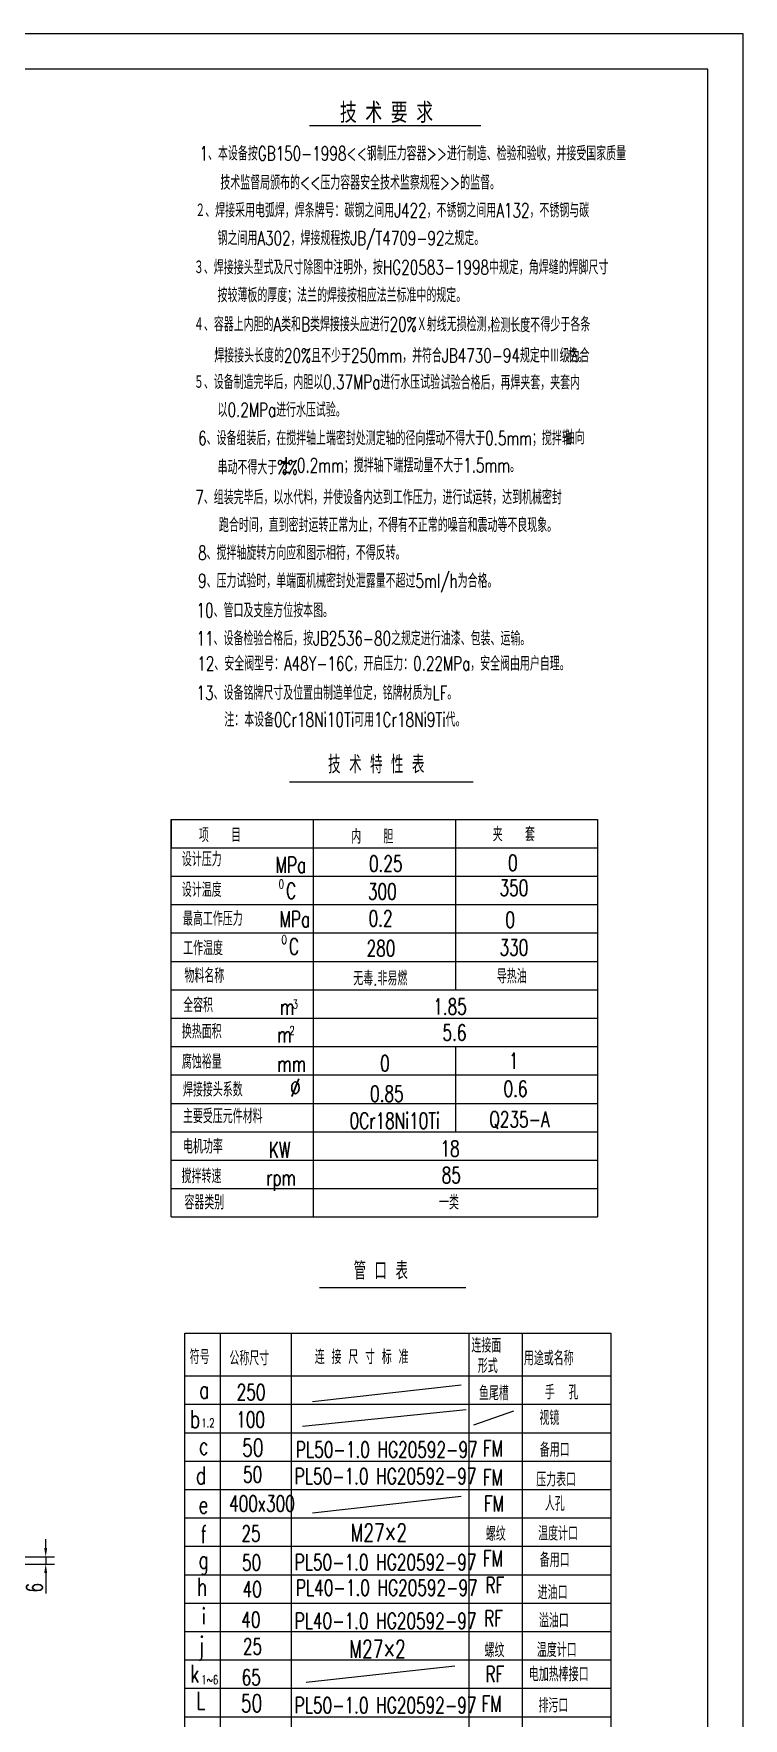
# Model space of a CAD drawing. Extents: x 0 to 594, y 0 to 841.
# Drawn here: x 394.2 to 594, y 366.5 to 841 of the extents above; entities that cross this region are included whole.
import ezdxf

# ---------------------------------------------------------------- set-up
doc = ezdxf.new("R2010")
doc.units = 0
doc.header["$LTSCALE"] = 10
doc.header["$MEASUREMENT"] = 0
doc.layers.get('0').update_dxf_attribs({"linetype": 'CONTINUOUS'})
doc.layers.get('DEFPOINTS').update_dxf_attribs({"linetype": 'CONTINUOUS'})
for name, color, linetype in [('DIM', 4, 'CONTINUOUS'), ('FULL', 7, 'CONTINUOUS'), ('THIN', 3, 'CONTINUOUS')]:
    doc.layers.add(name, color=color, linetype=linetype)
doc.styles.add('HZ4', font='romans.shx', dxfattribs={"width": 0.7, "height": 4, "bigfont": 'hztxt.shx'})
doc.styles.add('HZ5', font='romans.shx', dxfattribs={"width": 0.7, "height": 5, "bigfont": 'hztxt.shx'})
doc.styles.add('RMO4', font='romans.shx', dxfattribs={"width": 0.7, "height": 4.5})
doc.styles.get("Standard").update_dxf_attribs({"font": 'SIMFANG.TTF', "width": 0.7, "height": 5})
doc.dimstyles.get("Standard").update_dxf_attribs({"dimtxt": 0.18, "dimasz": 0.18, "dimexe": 0.18, "dimexo": 0.0625, "dimgap": 0.09, "dimtad": 0, "dimtih": 1, "dimtoh": 1, "dimdec": 4, "dimzin": 0, "dimdsep": 46, "dimtxsty": 'Standard', "dimcen": 0.09, "dimadec": 0, "dimazin": 0, "dimtfac": 1, "dimtdec": 4, "dimtofl": 0, "dimtmove": 0, "dimatfit": 3, "dimfxl": 1, "dimtolj": 1, "dimtzin": 0, "dimarcsym": 0})

# ---------------------------------------------------------------- blocks, each defined once
blk = doc.blocks.new('*D101')
at = {"color": 4, "linetype": 'ByBlock'}
for p, q in [((397.61, 414.44), (397.61, 416.94)), ((369.14, 409.94), (400.11, 409.94)), ((381.43, 411.94), (400.11, 411.94)), ((397.61, 411.94), (397.61, 409.94)), ((397.61, 407.44), (397.61, 401.62))]:
    blk.add_line(p, q, dxfattribs=at)
for points in [[(397.19, 414.44), (398.02, 414.44), (397.61, 411.94)], [(397.19, 407.44), (398.02, 407.44), (397.61, 409.94)]]:
    blk.add_solid(points, dxfattribs=at)
at = {"layer": 'DEFPOINTS', "color": 0, "linetype": 'ByBlock'}
for p in [(369.08, 409.94), (381.37, 411.94), (397.61, 409.94)]:
    blk.add_point(p, dxfattribs=at)
at = {"color": 3, "linetype": 'ByBlock', "insert": (394.46, 403.28), "char_height": 4.5, "attachment_point": 5, "rotation": 90, "style": 'RMO4'}
blk.add_mtext('\\A1;6', dxfattribs=at)

msp = doc.modelspace()

# ---------------------------------------------------------------- linework, layer by layer
at = {"layer": 'FULL'}
for p, q in [((584, 831), (25, 831)), ((584, 10), (584, 831)), ((471.85353, 815.15803), (520.10251, 815.15803)), ((466.23569, 630.2665), (517.93246, 630.2665)), ((432.9461, 619.70375), (552.9461, 619.70375)), ((432.9461, 619.70375), (432.9461, 611.70375)), ((432.9461, 619.70375), (472.9461, 619.70375)), ((432.9461, 507.70375), (432.9461, 619.70375)), ((472.9461, 619.70375), (472.9461, 507.70375)), ((512.9461, 619.70375), (512.9461, 571.70375)), ((552.9461, 619.70375), (552.9461, 507.70375)), ((512.9461, 555.70375), (512.9461, 531.70375)), ((474.73184, 487.87547), (515.85428, 487.87547)), ((436.74255, 350.94694), (436.74255, 474.94694)), ((436.74255, 474.94694), (446.74255, 474.94694)), ((446.74255, 474.94694), (446.74255, 350.94694)), ((466.74255, 474.94694), (466.74255, 350.94694)), ((516.74255, 474.94694), (516.74255, 350.94694)), ((531.74255, 474.94694), (531.74255, 350.94694)), ((556.74255, 474.94694), (556.74255, 350.94694))]:
    msp.add_line(p, q, dxfattribs=at)
at = {"layer": 'FULL', "color": 4}
for p, q in [((432.9461, 611.70375), (552.9461, 611.70375)), ((432.9461, 603.70375), (552.9461, 603.70375)), ((432.9461, 595.70375), (552.9461, 595.70375)), ((432.9461, 587.70375), (552.9461, 587.70375)), ((432.9461, 579.70375), (552.9461, 579.70375)), ((432.9461, 571.70375), (552.9461, 571.70375)), ((432.9461, 563.70375), (552.9461, 563.70375)), ((432.9461, 555.70375), (552.9461, 555.70375)), ((432.9461, 547.70375), (552.9461, 547.70375)), ((432.9461, 539.70375), (552.9461, 539.70375)), ((432.9461, 531.70375), (552.9461, 531.70375)), ((432.9461, 523.70375), (552.9461, 523.70375)), ((432.9461, 515.70375), (552.9461, 515.70375)), ((436.74255, 462.94694), (556.74255, 462.94694)), ((436.74255, 454.94694), (556.74255, 454.94694)), ((436.74255, 446.94694), (556.74255, 446.94694)), ((436.74255, 438.94694), (556.74255, 438.94694)), ((436.74255, 430.94694), (556.74255, 430.94694)), ((436.74255, 422.94694), (556.74255, 422.94694)), ((436.74255, 414.94694), (556.74255, 414.94694)), ((436.74255, 406.94694), (556.74255, 406.94694)), ((436.74255, 398.94694), (556.74255, 398.94694)), ((436.74255, 390.94694), (556.74255, 390.94694)), ((436.74255, 382.94694), (556.74255, 382.94694)), ((436.74255, 374.94694), (556.74255, 374.94694)), ((436.74255, 366.94694), (556.74255, 366.94694))]:
    msp.add_line(p, q, dxfattribs=at)
at = {"layer": 'FULL', "color": 7}
for p, q in [((432.9461, 507.70375), (552.9461, 507.70375)), ((436.74255, 474.94694), (556.74255, 474.94694))]:
    msp.add_line(p, q, dxfattribs=at)
at = {"layer": 'THIN'}
for p, q in [((594, 841), (0, 841)), ((594, 0), (594, 841)), ((472.7588, 455.7764), (514.57535, 460.4576)), ((469.8749, 448.76049), (516.0173, 453.44168)), ((518.18022, 449.12058), (529.35533, 453.08159)), ((472.7588, 424.40759), (514.57535, 429.08879)), ((470.97469, 376.64144), (512.79123, 381.32264))]:
    msp.add_line(p, q, dxfattribs=at)

# ---------------------------------------------------------------- texts
at = {"layer": 'FULL', "color": 3, "width": 0.7}
msp.add_text('技 术 要 求', height=5, dxfattribs=at).set_placement((480.42825, 816.42635))
at = {"layer": 'THIN', "width": 0.7}
for s, height, style, p in [('1、本设备按GB150-1998<<钢制压力容器>>进行制造、检验和验收，并接受国家质量', 4, 'HZ4', (440.90233, 805.27504)), ('技术监督局颁布的<<压力容器安全技术监察规程>>的监督。', 4, 'HZ4', (446.77696, 797.05957)), ('２、焊接采用电弧焊，焊条牌号：碳钢之间用J422，不锈钢之间用A132，不锈钢与碳', 4, 'HZ4', (439.7274, 789.23532)), ('钢之间用A302，焊接规程按JB/T4709-92之规定。', 4, 'HZ4', (445.99368, 781.41106)), ('３、焊接接头型式及尺寸除图中注明外，按HG20583-1998中规定，角焊缝的焊脚尺寸', 4, 'HZ4', (439.33576, 773.1956)), ('按较薄板的厚度；法兰的焊接按相应法兰标准中的规定。', 4, 'HZ4', (445.99368, 765.37134)), ('４、容器上内胆的A类和B类焊接接头应进行20%Ｘ射线无损检测，', 4, 'HZ4', (439.33576, 757.15588)), ('检测长度不', 4, 'HZ4', (522.79781, 756.89111)), ('得少于各条', 4, 'HZ4', (536.92018, 757.1414)), ('焊接接头', 4, 'HZ4', (445.06685, 748.36045)), ('长度的20%且不少于250mm，并符合JB4730-94规定中Ⅲ级为合', 4, 'HZ4', (456.27384, 748.36045)), ('格。', 4, 'HZ4', (544.61125, 748.43906)), ('５、设备制造完毕后，内胆以0.37MPa进行水压试验，', 4, 'HZ4', (439.33576, 740.88216)), ('试验合格后，再焊夹套，夹套内', 4, 'HZ4', (508.84069, 740.74125)), ('以0.2MPa进行水压试验。', 4, 'HZ4', (445.99368, 733.05791)), ('6、设备组装后，在搅拌轴上端密封处测定轴的径向摆动不得大于0.5mm；搅拌轴', 4, 'HZ4', (440.51069, 725.08099)), ('轴向', 4, 'HZ4', (543.73157, 725.34835)), ('串动不得大于%%', 4, 'HZ4', (445.99368, 716.86553)), ('%%P', 5, 'HZ5', (463.63478, 717.44514)), ('0.2mm；搅拌轴下端摆动量不大于1.5mm。', 4, 'HZ4', (468.33449, 717.44514)), ('7、组装完毕后，以水代料，并使设备内达到工作压力，进行试运转，达到机械密封', 4, 'HZ4', (439.7274, 708.43053)), ('跑合时间，直到密封运转正常为止，不得有不正常的噪音和震动等不良现象。', 4, 'HZ4', (446.38532, 700.60628)), ('8、搅拌轴旋转方向应和图示相符，不得反转。', 4, 'HZ4', (440.51069, 692.78203)), ('9、压力试验时，单端面机械密封处泄露量不超过5ml/h为合格。', 4, 'HZ4', (440.51069, 684.89013)), ('10、管口及支座方位按本图。', 4, 'HZ4', (440.07401, 676.562)), ('11、设备检验合格后，按JB2536-80之规定进行油漆、包装、运输。', 4, 'HZ4', (440.07401, 668.67011)), ('12、安全阀型号：A48Y-16C，开启压力：0.22MPa，安全阀由用户自理。', 4, 'HZ4', (440.28231, 661.58936)), ('13、设备铭牌尺寸及位置由制造单位定，铭牌材质为LF。', 4, 'HZ4', (440.07401, 653.35474)), ('注：本设备0Cr18Ni10Ti可用1Cr18Ni9Ti代。', 4, 'HZ4', (447.88762, 645.79107)), ('技 术 特 性 表', 5, 'HZ5', (477.11635, 632.63957)), ('项   目', 4, 'HZ4', (440.73084, 613.25062)), ('内   胆', 4, 'HZ4', (483.61785, 612.85941)), ('夹   套', 4, 'HZ4', (523.46184, 613.49799)), ('设计压力', 4, 'HZ4', (435.94023, 606.47393)), ('MPa', 4.5, 'RMO4', (462.31275, 604.60821)), ('0.25', 4.5, 'RMO4', (488.62473, 604.98137)), ('0', 4.5, 'RMO4', (527.75794, 605.21926)), ('0', 2.5, 'RMO4', (463.19636, 600.23353)), ('350', 4.5, 'RMO4', (525.37893, 598.1567)), ('设计温度', 4, 'HZ4', (435.94023, 597.86726)), ('C', 4.5, 'RMO4', (465.28935, 597.30327)), ('300', 4.5, 'RMO4', (488.31946, 597.14495)), ('最高工作压力', 4, 'HZ4', (436.25984, 589.72371)), ('MPa', 4.5, 'RMO4', (463.43336, 589.30853)), ('0.2', 4.5, 'RMO4', (488.5233, 589.54626)), ('0', 4.5, 'RMO4', (527.01086, 589.17325)), ('工作温度', 4, 'HZ4', (436.30072, 581.43791)), ('0', 2.5, 'RMO4', (463.984, 584.58155)), ('C', 4.5, 'RMO4', (466.07699, 581.65129)), ('280', 4.5, 'RMO4', (487.94593, 581.13304)), ('330', 4.5, 'RMO4', (525.37893, 581.36436)), ('物料名称', 4, 'HZ4', (436.67426, 573.65784)), ('无毒.非易燃', 4, 'HZ4', (484.19783, 572.91622)), ('导热油', 4, 'HZ4', (524.62126, 573.50071)), ('全容积', 4, 'HZ4', (436.30072, 565.38511)), ('m', 4.5, 'RMO4', (463.58725, 564.67976)), ('3', 2.5, 'RMO4', (467.1188, 566.41015)), ('1.85', 4.5, 'RMO4', (506.70895, 564.72215)), ('换热面积', 4, 'HZ4', (435.94023, 557.97324)), ('2', 2.5, 'RMO4', (466.20202, 558.98099)), ('5.6', 4.5, 'RMO4', (509.31936, 557.37825)), ('m', 4.5, 'RMO4', (462.84018, 556.84334)), ('腐蚀裕量', 4, 'HZ4', (435.94023, 549.4288)), ('mm', 4.5, 'RMO4', (462.84018, 548.63375)), ('0', 4.5, 'RMO4', (491.74864, 548.7415)), ('1', 4.5, 'RMO4', (527.99607, 549.40761)), ('焊接接头系数', 4, 'HZ4', (436.25984, 541.60454)), ('%%C', 5, 'RMO4', (466.4163, 541.60454)), ('0.6', 4.5, 'RMO4', (526.50192, 541.57119)), ('0.85', 4.5, 'RMO4', (488.92605, 540.15875)), ('主要受压元件材料', 4, 'HZ4', (436.25984, 534.10926)), ('0Cr18Ni10Ti', 4.5, 'RMO4', (483.17146, 532.56021)), ('Q235-A', 4.5, 'RMO4', (522.49096, 532.96091)), ('电机功率', 4, 'HZ4', (436.25985, 525.56482)), ('KW', 4.5, 'RMO4', (460.44506, 524.37816)), ('18', 4.5, 'RMO4', (508.72753, 524.69745)), ('搅拌转速', 4, 'HZ4', (435.87326, 517.22074)), ('rpm', 4.5, 'RMO4', (459.69798, 516.54173)), ('85', 4.5, 'RMO4', (509.10107, 517.23419)), ('容器类别', 4, 'HZ4', (436.65149, 509.83998)), ('一类', 4, 'HZ4', (508.33858, 509.82221)), ('管 口 表', 5, 'HZ5', (484.2944, 490.04815)), ('符号', 4, 'HZ4', (438.152, 466.28207)), ('公称尺寸', 4, 'HZ4', (449.32711, 465.92198)), ('  连 接 尺 寸 标 准', 4, 'HZ4', (469.51441, 466.28207)), ('连接面', 4, 'HZ4', (517.45924, 469.5229)), ('用途或名称', 4, 'HZ4', (532.23923, 465.92198)), ('形式', 4, 'HZ4', (519.26168, 463.76143)), ('250', 4.5, 'RMO4', (451.38097, 456.0942)), ('鱼尾槽', 4, 'HZ4', (519.59595, 456.07435)), ('手  孔', 4, 'HZ4', (538.14954, 456.31891)), ('a', 5, 'RMO4', (440.83153, 456.55959)), ('b', 5, 'RMO4', (438.25202, 448.27747)), ('1.2', 2.5, 'RMO4', (441.39639, 448.47066)), ('100', 4.5, 'RMO4', (451.24479, 448.40039)), ('视镜', 4, 'HZ4', (536.61409, 449.12058)), ('c', 5, 'RMO4', (440.74978, 440.71553)), ('50', 5, 'RMO4', (452.9246, 440.24438)), ('PL50-1.0 HG20592-97', 4.5, 'RMO4', (468.0688, 439.91783)), ('FM', 4.5, 'RMO4', (520.70363, 440.28518)), ('备用口', 4, 'HZ4', (536.70308, 440.12553)), ('d', 5, 'RMO4', (439.93611, 432.43341)), ('50', 4.5, 'RMO4', (453.16905, 432.91075)), ('PL50-1.0 HG20592-97', 4.5, 'RMO4', (467.71198, 432.43209)), ('FM', 4.5, 'RMO4', (520.70363, 432.08651)), ('压力表口', 4, 'HZ4', (535.71132, 431.76632)), ('e', 5, 'RMO4', (440.66803, 424.1513)), ('400x300', 4.5, 'RMO4', (449.24004, 424.72539)), ('FM', 4.5, 'RMO4', (521.02324, 424.70553)), ('人孔', 4, 'HZ4', (538.14954, 424.95009)), ('f', 5, 'RMO4', (441.21642, 415.83849)), ('25', 4.5, 'RMO4', (452.71739, 416.30886)), ('M27×2', 5, 'HZ5', (483.43914, 416.30886)), ('螺纹', 4, 'HZ4', (521.53089, 416.45594)), ('温度计口', 4, 'HZ4', (536.24273, 416.55294)), ('FM', 4.5, 'RMO4', (520.70363, 409.27283)), ('备用口', 4, 'HZ4', (536.70308, 409.11318)), ('g', 5, 'RMO4', (440.66803, 408.66734)), ('50', 4.5, 'RMO4', (452.87074, 408.10248)), ('PL50-1.0 HG20592-97', 4.5, 'RMO4', (467.71198, 408.19256)), ('h', 5, 'RMO4', (440.25206, 401.0238)), ('40', 4.5, 'RMO4', (453.04723, 400.59385)), ('PL40-1.0 HG20592-97', 4.5, 'RMO4', (468.07246, 401.03514)), ('RF', 4.5, 'RMO4', (521.42461, 401.75533)), ('进油口', 4, 'HZ4', (536.12011, 399.95487)), ('i', 4.5, 'RMO4', (441.57138, 392.99797)), ('40', 4.5, 'RMO4', (452.68674, 392.03284)), ('PL40-1.0 HG20592-97', 4.5, 'RMO4', (467.71197, 391.67275)), ('RF', 4.5, 'RMO4', (521.06412, 392.39293)), ('溢油口', 4, 'HZ4', (536.48059, 392.03284)), ('j', 5, 'RMO4', (440.66803, 384.50036)), ('25', 4.5, 'RMO4', (453.12844, 384.4709)), ('M27×2', 5, 'HZ5', (483.08232, 383.51419)), ('螺纹', 4, 'HZ4', (521.17406, 383.66128)), ('温度计口', 4, 'HZ4', (535.88591, 383.75828)), ('k', 5, 'RMO4', (438.31911, 376.53754)), ('65', 4.5, 'RMO4', (452.76796, 375.78809)), ('RF', 4.5, 'RMO4', (521.42094, 376.70852)), ('电加热棒接口', 4, 'HZ4', (533.62968, 376.90172)), ('1~6', 2.5, 'RMO4', (441.39639, 376.10851)), ('L', 5, 'RMO4', (440.0288, 368.94614)), ('50', 5, 'RMO4', (452.56778, 368.2387)), ('PL50-1.0 HG20592-97', 4.5, 'RMO4', (467.71198, 367.91215)), ('FM', 4.5, 'RMO4', (520.34681, 368.2795)), ('排污口', 4, 'HZ4', (536.34626, 368.11985))]:
    msp.add_text(s, height=height, dxfattribs=dict(at, style=style)).set_placement(p)

# ---------------------------------------------------------------- dimensions: what is measured, and where the dimension line sits
at = {"layer": 'DIM'}
dim = msp.add_linear_dim(base=(397.60627, 409.94026), p1=(381.37209, 411.94026), p2=(369.0813, 409.94026), angle=90, text='6', dimstyle='Standard', override={"dimasz": 2.5, "dimexe": 2.5, "dimgap": 0.9, "dimtad": 1, "dimtih": 0, "dimtoh": 0, "dimtxsty": 'RMO4', "dimclrd": 4, "dimclre": 4, "dimclrt": 3, "dimtofl": 1, "dimatfit": 0}, dxfattribs=at)
dim.commit()
dim.dimension.update_dxf_attribs({"geometry": '*D101', "text_midpoint": (394.45627, 403.28192)})

doc.saveas('drawing.dxf')
